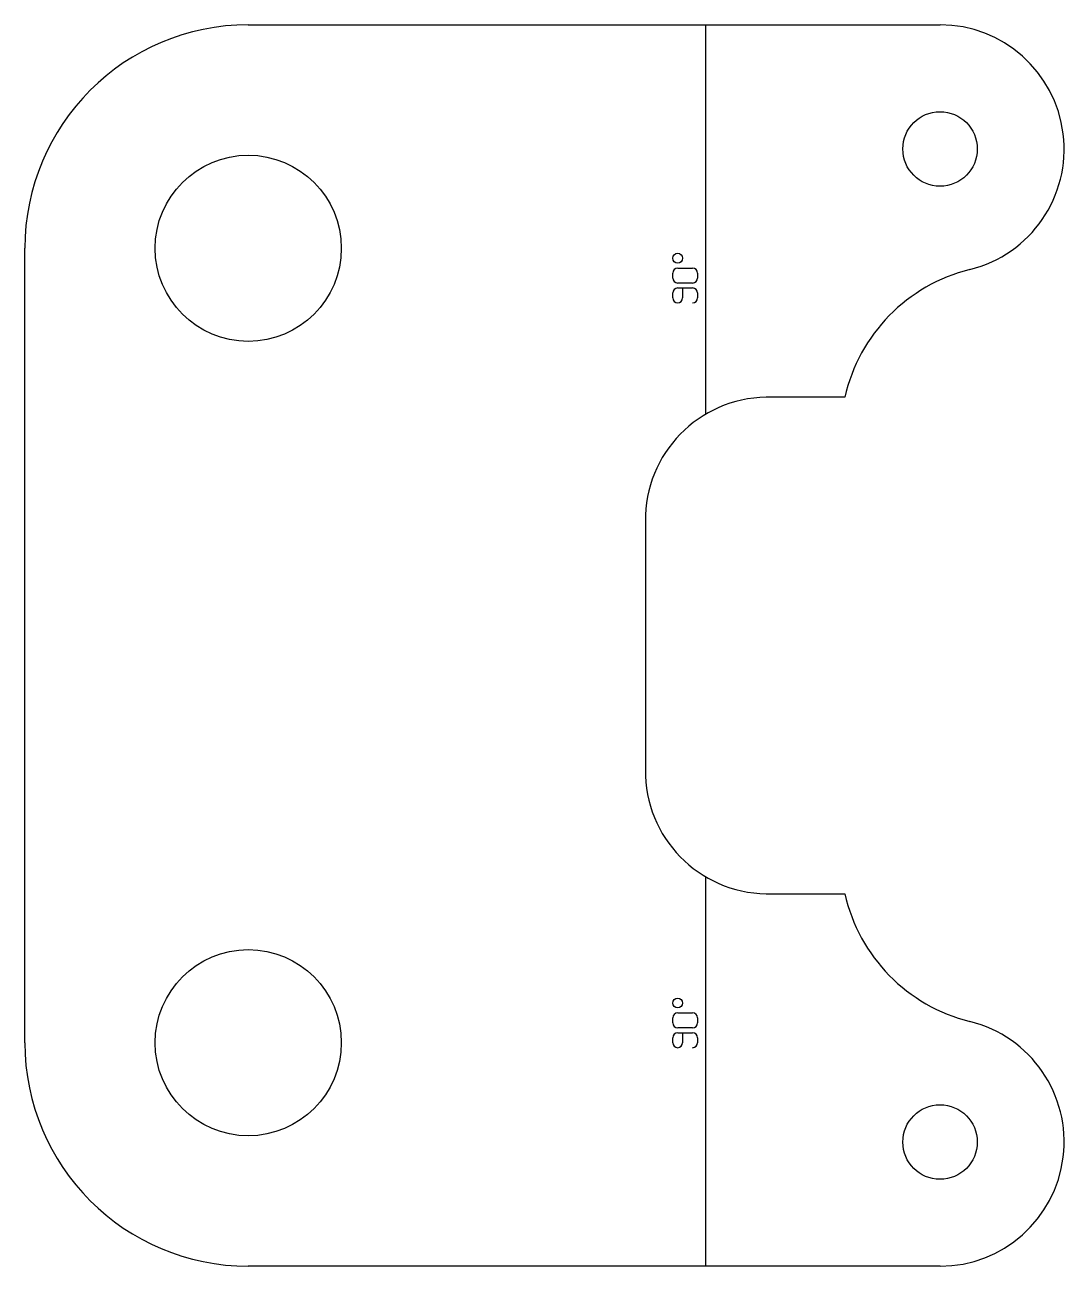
# Model space of a CAD drawing. Header units: millimetres. Extents: x 0 to 84, y 0 to 100.
import ezdxf

# ---------------------------------------------------------------- set-up
doc = ezdxf.new("R2010")
doc.units = ezdxf.units.MM
for name, color, linetype in [('Unfold014_Sketch', 7, 'CONTINUOUS'), ('Unfold014_Sketch_Bend_Labels', 7, 'CONTINUOUS'), ('Unfold014_Sketch_Bends', 7, 'CONTINUOUS'), ('Unfold014_Sketch_Holes', 7, 'CONTINUOUS')]:
    doc.layers.add(name, color=color, linetype=linetype)

msp = doc.modelspace()

# ---------------------------------------------------------------- linework, layer by layer
at = {"layer": 'Unfold014_Sketch'}
for p, q in [((18, 100), (50, 100)), ((50, 100), (59.74, 100)), ((59.74, 100), (73.74, 100)), ((0, 18), (0, 82)), ((66.07, 70), (59.74, 70)), ((50, 60), (50, 40)), ((59.74, 30), (66.07, 30)), ((50, 0), (18, 0)), ((59.74, 0), (50, 0)), ((73.74, 0), (59.74, 0))]:
    msp.add_line(p, q, dxfattribs=at)
for centre, radius, start, end in [((18, 82), 18, 90, -180), ((73.74, 90), 10, -76.0941, 90), ((79.43, 67), 13.69, 103.9059, 167.3458), ((59.87, 60.13), 9.87, 90.7678, -179.2523), ((59.87, 39.87), 9.87, 179.2523, -90.7678), ((79.43, 33), 13.69, -167.3458, -103.9059), ((73.74, 10), 10, -90, 76.0941), ((18, 18), 18, 180, -90)]:
    msp.add_arc(centre, radius, start, end, dxfattribs=at)
at = {"layer": 'Unfold014_Sketch_Bend_Labels'}
for p, q in [((52.2, 79.6), (52.2, 80)), ((52.6, 80.4), (53.8, 80.4)), ((54.2, 80), (54.2, 79.6)), ((53.8, 79.2), (52.6, 79.2)), ((52.2, 78), (52.2, 78.4)), ((52.6, 78.8), (53.8, 78.8)), ((53, 78.8), (53, 78)), ((54.2, 78.4), (54.2, 78)), ((52.2, 19.6), (52.2, 20)), ((52.6, 20.4), (53.8, 20.4)), ((54.2, 20), (54.2, 19.6)), ((53.8, 19.2), (52.6, 19.2)), ((52.2, 18), (52.2, 18.4)), ((52.6, 18.8), (53.8, 18.8)), ((53, 18.8), (53, 18)), ((54.2, 18.4), (54.2, 18))]:
    msp.add_line(p, q, dxfattribs=at)
for centre in [(52.6, 81.2), (52.6, 21.2)]:
    msp.add_circle(centre, 0.4, dxfattribs=at)
for centre, start, end in [((52.6, 80), 90, 180), ((53.8, 80), 0, 90), ((52.6, 79.6), 180, -90), ((53.8, 79.6), -90, 0), ((52.6, 78.4), 90, 180), ((52.6, 78), 180, 0), ((53.8, 78.4), 0, 90), ((53.8, 78), -90, 0), ((52.6, 20), 90, -180), ((53.8, 20), 0, 90), ((52.6, 19.6), 180, -90), ((53.8, 19.6), -90, 0), ((52.6, 18.4), 90, -180), ((52.6, 18), -180, 0), ((53.8, 18.4), 0, 90), ((53.8, 18), -90, 0)]:
    msp.add_arc(centre, 0.4, start, end, dxfattribs=at)
at = {"layer": 'Unfold014_Sketch_Bends'}
for p, q in [((54.87, 68.64), (54.87, 100)), ((54.87, 0), (54.87, 31.36))]:
    msp.add_line(p, q, dxfattribs=at)
at = {"layer": 'Unfold014_Sketch_Holes'}
for centre, radius in [((73.74, 90), 3), ((18, 82), 7.5), ((18, 18), 7.5), ((73.74, 10), 3)]:
    msp.add_circle(centre, radius, dxfattribs=at)

doc.saveas('drawing.dxf')
